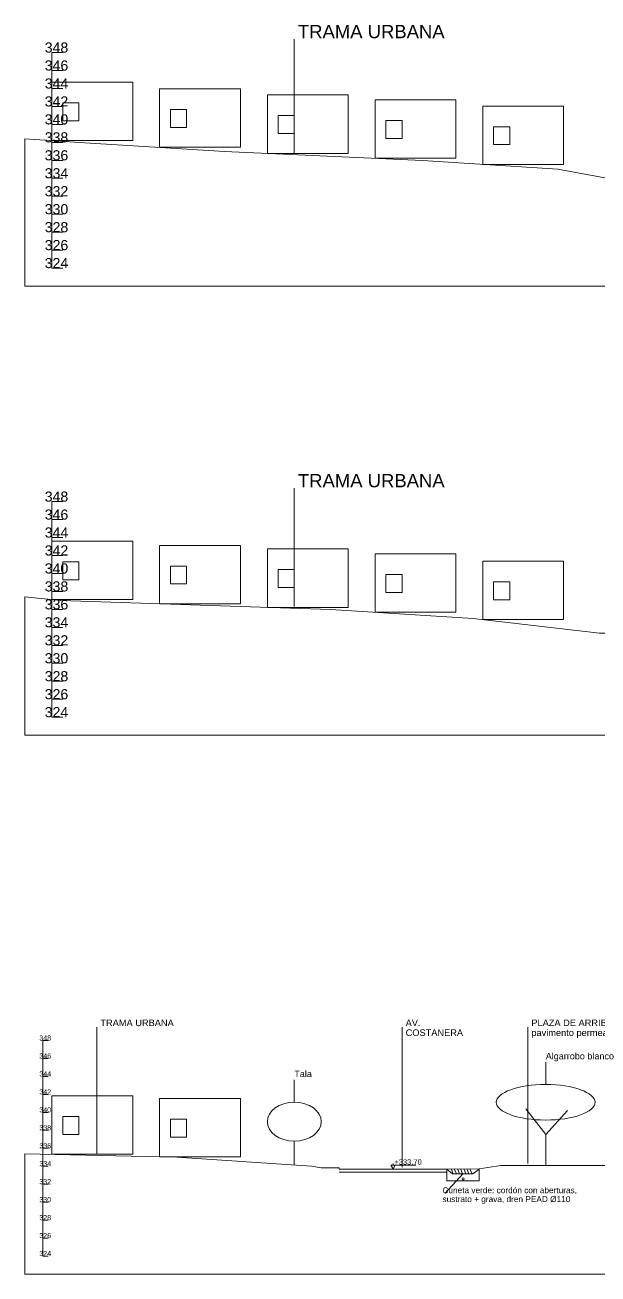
# Model space of a CAD drawing. Header units: metres. Extents: x -1097 to 1588, y -673 to 884.
# Drawn here: x 480 to 543.8, y -173 to -33.9 of the extents above; entities that cross this region are included whole.
import ezdxf

# ---------------------------------------------------------------- set-up
doc = ezdxf.new("R2010")
doc.units = ezdxf.units.M
for name, color, linetype, lineweight, plot in [('CORTE-ESTRUCTURA', 30, 'Continuous', 0, False), ('CORTE-TERRENO', 7, 'Continuous', 0, False), ('CORTE-TEXTO', 7, 'Continuous', 0, False), ('CORTE-VEGETACION', 3, 'Continuous', 0, False), ('COTAS', 7, 'Continuous', 0, False), ('SUDS-CUNETA_VERDE', 3, 'Continuous', 0, False)]:
    doc.layers.add(name, color=color, linetype=linetype, lineweight=lineweight, plot=plot)
doc.styles.add('ARIAL', font='arial.ttf')

msp = doc.modelspace()

# ---------------------------------------------------------------- linework, layer by layer
at = {"layer": 'CORTE-ESTRUCTURA'}
for points in [[(483, -46.8), (483, -40.3), (492, -40.3), (492, -46.8)], [(495, -47.55), (495, -41.05), (504, -41.05), (504, -47.55)], [(507, -48.22), (507, -41.72), (516, -41.72), (516, -48.22)], [(484.2, -44.6), (486, -44.6), (486, -42.6), (484.2, -42.6)], [(519, -48.76), (519, -42.26), (528, -42.26), (528, -48.76)], [(531, -49.45), (531, -42.95), (540, -42.95), (540, -49.45)], [(496.2, -45.35), (498, -45.35), (498, -43.35), (496.2, -43.35)], [(508.2, -46.02), (510, -46.02), (510, -44.02), (508.2, -44.02)], [(520.2, -46.56), (522, -46.56), (522, -44.56), (520.2, -44.56)], [(532.2, -47.25), (534, -47.25), (534, -45.25), (532.2, -45.25)], [(483, -97.9), (483, -91.4), (492, -91.4), (492, -97.9)], [(495, -98.37), (495, -91.87), (504, -91.87), (504, -98.37)], [(507, -98.77), (507, -92.27), (516, -92.27), (516, -98.77)], [(519, -99.31), (519, -92.81), (528, -92.81), (528, -99.31)], [(484.2, -95.7), (486, -95.7), (486, -93.7), (484.2, -93.7)], [(496.2, -96.17), (498, -96.17), (498, -94.17), (496.2, -94.17)], [(508.2, -96.57), (510, -96.57), (510, -94.57), (508.2, -94.57)], [(531, -100.12), (531, -93.62), (540, -93.62), (540, -100.12)], [(520.2, -97.11), (522, -97.11), (522, -95.11), (520.2, -95.11)], [(532.2, -97.92), (534, -97.92), (534, -95.92), (532.2, -95.92)], [(483, -159.67), (483, -153.17), (492, -153.17), (492, -159.67)], [(495, -159.95), (495, -153.45), (504, -153.45), (504, -159.95)], [(484.2, -157.47), (486, -157.47), (486, -155.47), (484.2, -155.47)], [(496.2, -157.75), (498, -157.75), (498, -155.75), (496.2, -155.75)]]:
    msp.add_lwpolyline(points, close=True, dxfattribs=at)
msp.add_lwpolyline([(515, -161.66), (527, -161.66)], dxfattribs=at)
at = {"layer": 'CORTE-TERRENO'}
for points in [[(761.69, -63), (480, -63), (480, -46.6), (486.09, -47), (502.21, -48), (524.28, -49), (539.34, -50), (545, -51.01)], [(480, -46.6), (486.09, -47), (502.21, -48), (524.28, -49), (539.34, -50), (545, -51.01)], [(800, -113), (480, -113), (480, -97.6), (483.98, -98), (514.02, -99), (529.93, -100), (544, -101.63), (546, -101.63), (546, -101.78), (558, -101.78), (561.6, -101.75), (565, -101.2), (577, -101.2), (577, -102.6), (633, -102.6), (633, -103.8), (638, -103.8), (639.5, -104.3), (647, -104.3), (648.5, -103.8), (661, -103.8), (668, -104.1), (669.89, -104), (671.89, -104.5)], [(480, -97.6), (483.98, -98), (514.02, -99), (529.93, -100), (544, -101.63), (546, -101.63), (546, -101.78), (558, -101.78), (561.6, -101.75), (565, -101.2), (577, -101.2), (577, -102.6), (633, -102.6), (633, -103.8), (638, -103.8), (639.5, -104.3), (647, -104.3), (648.5, -103.8), (661, -103.8), (668, -104.1), (669.89, -104), (671.89, -104.5)], [(653.49, -173), (480, -173), (480, -159.6), (496.92, -160), (511.93, -161), (513, -161.16), (515, -161.16), (515, -161.31), (527, -161.31), (530.6, -161.3), (533, -160.9), (574, -160.9)], [(480, -159.6), (496.92, -160), (511.93, -161), (513, -161.16), (515, -161.16), (515, -161.31), (527, -161.31), (530.6, -161.3), (533, -160.9), (574, -160.9)]]:
    msp.add_lwpolyline(points, dxfattribs=at)
at = {"layer": 'CORTE-TEXTO'}
for points in [[(510, -48.15), (510, -35.5)], [(483, -37), (484.2, -37)], [(483, -61), (483, -37)], [(483, -39), (484.2, -39)], [(483, -41), (484.2, -41)], [(483, -43), (484.2, -43)], [(483, -45), (484.2, -45)], [(483, -47), (484.2, -47)], [(483, -49), (484.2, -49)], [(483, -51), (484.2, -51)], [(483, -53), (484.2, -53)], [(483, -55), (484.2, -55)], [(483, -57), (484.2, -57)], [(483, -59), (484.2, -59)], [(483, -61), (484.2, -61)], [(510, -98.67), (510, -85.5)], [(483, -87), (484.2, -87)], [(483, -111), (483, -87)], [(483, -89), (484.2, -89)], [(483, -91), (484.2, -91)], [(483, -93), (484.2, -93)], [(483, -95), (484.2, -95)], [(483, -97), (484.2, -97)], [(483, -99), (484.2, -99)], [(483, -101), (484.2, -101)], [(483, -103), (484.2, -103)], [(483, -105), (484.2, -105)], [(483, -107), (484.2, -107)], [(483, -109), (484.2, -109)], [(483, -111), (484.2, -111)], [(488, -159.59), (488, -145.5)], [(522, -161.11), (522, -145.5)], [(536, -160.7), (536, -145.5)], [(482, -147), (482.6, -147)], [(482, -171), (482, -147)], [(482, -149), (482.6, -149)], [(482, -151), (482.6, -151)], [(482, -153), (482.6, -153)], [(482, -155), (482.6, -155)], [(482, -157), (482.6, -157)], [(482, -159), (482.6, -159)], [(482, -161), (482.6, -161)], [(528.8, -161.8), (526.8, -164)], [(482, -163), (482.6, -163)], [(482, -165), (482.6, -165)], [(482, -167), (482.6, -167)], [(482, -169), (482.6, -169)], [(482, -171), (482.6, -171)]]:
    msp.add_lwpolyline(points, dxfattribs=at)
at = {"layer": 'CORTE-VEGETACION'}
for points in [[(538, -151.9), (538, -149.4)], [(510, -153.87), (510, -151.37)], [(538, -157.48), (535.8, -154.6)], [(538, -157.48), (540.42, -154.78)], [(510, -160.87), (510, -158.21)], [(538, -160.9), (538, -157.48)], [(527.7, -161.86), (527.5, -161.36)], [(528.05, -161.86), (527.85, -161.36)], [(528.4, -161.86), (528.2, -161.36)], [(528.75, -161.86), (528.55, -161.36)], [(529.1, -161.86), (528.9, -161.36)], [(529.45, -161.86), (529.25, -161.36)], [(529.8, -161.86), (529.6, -161.36)]]:
    msp.add_lwpolyline(points, dxfattribs=at)
for centre, major_axis, ratio in [((538, -153.88), (5.5, 0), 0.36), ((510, -156.04), (3, 0), 0.723333)]:
    msp.add_ellipse(centre, major_axis=major_axis, ratio=ratio, dxfattribs=at)
at = {"layer": 'COTAS'}
msp.add_lwpolyline([(520.76, -160.87), (521.24, -160.87), (521, -161.3)], close=True, dxfattribs=at)
for points in [[(521, -160.87), (521, -160.69)], [(521, -160.87), (523.52, -160.87)]]:
    msp.add_lwpolyline(points, dxfattribs=at)
at = {"layer": 'SUDS-CUNETA_VERDE'}
msp.add_lwpolyline([(527, -161.31), (527.6, -161.86), (529.9, -161.86), (530.6, -161.31), (530.6, -162.61), (527, -162.61)], close=True, dxfattribs=at)
msp.add_lwpolyline([(527, -161.31), (527.6, -161.86), (529.9, -161.86), (530.6, -161.31)], dxfattribs=at)
msp.add_circle((528.8, -162.41), 0.12, dxfattribs=at)

# ---------------------------------------------------------------- texts
at = {"layer": 'CORTE-TEXTO', "style": 'ARIAL'}
for s, height, p in [('TRAMA URBANA', 1.4725, (510.4, -35.4)), ('348', 1.125, (482.2, -37)), ('346', 1.125, (482.2, -39)), ('344', 1.125, (482.2, -41)), ('342', 1.125, (482.2, -43)), ('340', 1.125, (482.2, -45)), ('338', 1.125, (482.2, -47)), ('336', 1.125, (482.2, -49)), ('334', 1.125, (482.2, -51)), ('332', 1.125, (482.2, -53)), ('330', 1.125, (482.2, -55)), ('328', 1.125, (482.2, -57)), ('326', 1.125, (482.2, -59)), ('324', 1.125, (482.2, -61)), ('TRAMA URBANA', 1.4725, (510.4, -85.4)), ('348', 1.125, (482.2, -87)), ('346', 1.125, (482.2, -89)), ('344', 1.125, (482.2, -91)), ('342', 1.125, (482.2, -93)), ('340', 1.125, (482.2, -95)), ('338', 1.125, (482.2, -97)), ('336', 1.125, (482.2, -99)), ('334', 1.125, (482.2, -101)), ('332', 1.125, (482.2, -103)), ('330', 1.125, (482.2, -105)), ('328', 1.125, (482.2, -107)), ('326', 1.125, (482.2, -109)), ('324', 1.125, (482.2, -111)), ('TRAMA URBANA', 0.7362, (488.4, -145.4)), ('AV.', 0.736, (522.4, -145.4)), ('COSTANERA', 0.736, (522.4, -146.5)), ('pavimento permeable · algarrobos', 0.7362, (536.4, -146.5)), ('PLAZA DE ARRIBO +334.10', 0.7362, (536.4, -145.4)), ('348', 0.562, (481.6, -147)), ('346', 0.562, (481.6, -149)), ('Algarrobo blanco', 0.72, (538, -149.1)), ('344', 0.562, (481.6, -151)), ('Tala', 0.72, (510, -151.07)), ('342', 0.562, (481.6, -153)), ('340', 0.562, (481.6, -155)), ('338', 0.562, (481.6, -157)), ('336', 0.562, (481.6, -159)), ('334', 0.562, (481.6, -161)), ('332', 0.562, (481.6, -163)), ('Cuneta verde: cordón con aberturas,', 0.6587, (526.5, -164)), ('330', 0.562, (481.6, -165)), ('sustrato + grava, dren PEAD Ø110', 0.6587, (526.5, -164.99)), ('328', 0.562, (481.6, -167)), ('326', 0.562, (481.6, -169)), ('324', 0.562, (481.6, -171))]:
    msp.add_text(s, height=height, dxfattribs=at).set_placement(p)
at = {"layer": 'COTAS', "style": 'ARIAL'}
msp.add_text('+333.70', height=0.6, dxfattribs=at).set_placement((521.14, -160.82))

doc.saveas('drawing.dxf')
